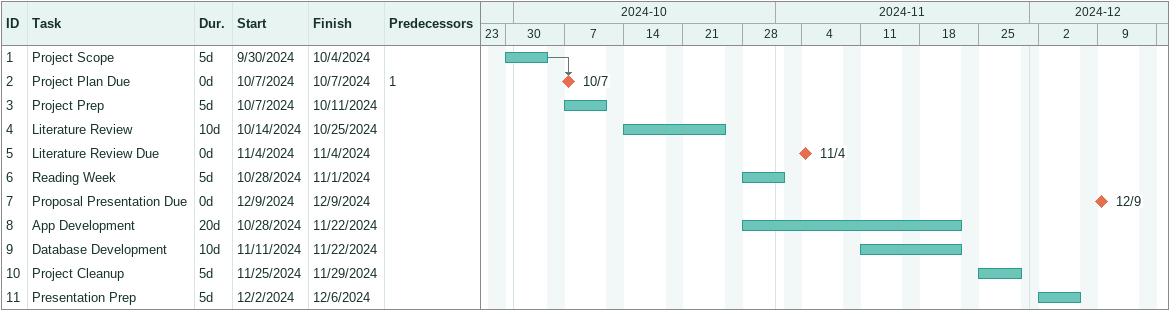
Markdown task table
| ID | Task | Duration | Start | Finish | Predecessors |
|---|---|---|---|---|---|
| 1 | Project Scope | 5d | 2024-09-30 | 2024-10-04 |  |
| 2 | Project Plan Due | 0d | 2024-10-07 | 2024-10-07 | 1 |
| 3 | Project Prep | 5d | 2024-10-07 | 2024-10-11 |  |
| 4 | Literature Review | 10d | 2024-10-14 | 2024-10-25 |  |
| 5 | Literature Review Due | 0d | 2024-11-04 | 2024-11-04 |  |
| 6 | Reading Week | 5d | 2024-10-28 | 2024-11-01 |  |
| 7 | Proposal Presentation Due | 0d | 2024-12-09 | 2024-12-09 |  |
| 8 | App Development | 20d | 2024-10-28 | 2024-11-22 |  |
| 9 | Database Development | 10d | 2024-11-11 | 2024-11-22 |  |
| 10 | Project Cleanup | 5d | 2024-11-25 | 2024-11-29 |  |
| 11 | Presentation Prep | 5d | 2024-12-02 | 2024-12-06 |  |
